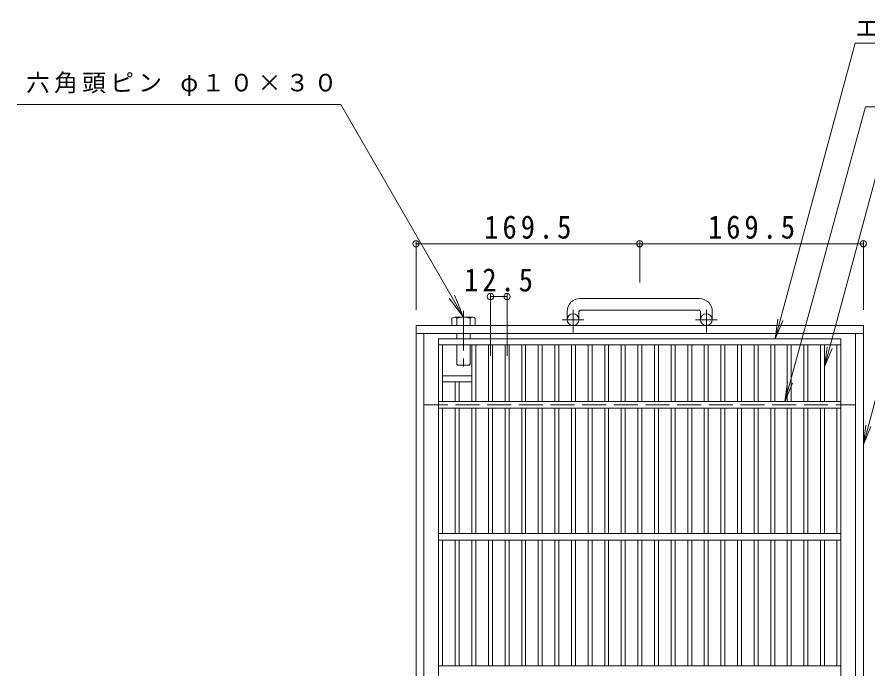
# Model space of a CAD drawing. Units: millimetres at full size, sheet at 1:6; details may follow other scales. Extents: x -1029 to 1061, y -825 to 760.
# Drawn here: x -1029 to -385, y 266 to 760 of the extents above; entities that cross this region are included whole.
import ezdxf

# ---------------------------------------------------------------- set-up
doc = ezdxf.new("R2010")
doc.units = ezdxf.units.MM
doc.header["$LTSCALE"] = 6
doc.header["$PDMODE"] = 32
doc.header["$PDSIZE"] = 4.8
doc.linetypes.add('CHAIN1', pattern=[8, 5, -1, 1, -1])
doc.linetypes.add('DASHED3', pattern=[4, 3, -1])
for name, color, linetype, lineweight in [('A-1', 2, 'Continuous', 9), ('A-2', 3, 'Continuous', 9), ('A-4', 7, 'Continuous', 9), ('A-5', 7, 'Continuous', 9), ('A-9', 4, 'Continuous', 9)]:
    doc.layers.add(name, color=color, linetype=linetype, lineweight=lineweight)
doc.styles.add('ＭＳ ゴシック', font='')
doc.styles.get('ＭＳ ゴシック').set_extended_font_data('MS Gothic')

msp = doc.modelspace()

# ---------------------------------------------------------------- linework, layer by layer
at = {"layer": 'A-1'}
for p, q in [((-512.619, 546.628), (-602.619, 546.628)), ((-612.619, 536.627), (-612.619, 530.528)), ((-603.62, 536.627), (-603.62, 530.528)), ((-602.619, 537.627), (-512.619, 537.627)), ((-511.619, 536.627), (-511.619, 530.528)), ((-502.619, 536.627), (-502.619, 530.528)), ((-727.119, 526.028), (-727.119, -193.972)), ((-727.119, 526.028), (-388.12, 526.028)), ((-388.12, -193.972), (-388.12, 526.028)), ((-727.119, 520.027), (-388.12, 520.027)), ((-721.119, 520.027), (-721.119, -187.972)), ((-394.12, -187.972), (-394.12, 520.027))]:
    msp.add_line(p, q, dxfattribs=at)
at = {"layer": 'A-1', "linetype": 'CHAIN1'}
for p, q in [((-608.12, 520.921), (-608.12, 538.018)), ((-507.119, 520.921), (-507.119, 538.018)), ((-599.957, 530.528), (-616.364, 530.528)), ((-498.957, 530.528), (-515.363, 530.528))]:
    msp.add_line(p, q, dxfattribs=at)
at = {"layer": 'A-1', "linetype": 'DASHED3'}
msp.add_line((-721.119, 466.028), (-394.12, 466.028), dxfattribs=at)
at = {"layer": 'A-1'}
for centre in [(-608.12, 530.528), (-507.12, 530.528)]:
    msp.add_circle(centre, 4.5, dxfattribs=at)
for centre, radius, start, end in [((-602.619, 536.627), 10, 90, 180), ((-512.619, 536.627), 10, 0, 90), ((-602.619, 536.627), 1, 90, 180), ((-512.619, 536.627), 1, 0, 90)]:
    msp.add_arc(centre, radius, start, end, dxfattribs=at)
at = {"layer": 'A-2'}
for p, q in [((-710.12, -183.972), (-710.12, 516.028)), ((-710.12, -183.972), (-710.12, 516.028)), ((-710.12, 516.028), (-405.12, 516.028)), ((-405.12, -183.972), (-405.12, 516.028)), ((-710.12, 511.529), (-405.12, 511.529)), ((-707.119, 511.527), (-707.119, 468.527)), ((-684.779, 468.527), (-684.779, 511.529)), ((-681.78, 468.527), (-681.78, 511.529)), ((-672.199, 468.527), (-672.199, 511.527)), ((-669.2, 468.527), (-669.2, 511.527)), ((-659.619, 468.527), (-659.619, 511.527)), ((-656.62, 468.527), (-656.62, 511.527)), ((-647.04, 468.527), (-647.04, 511.527)), ((-644.04, 468.527), (-644.04, 511.527)), ((-634.46, 468.527), (-634.46, 511.527)), ((-631.46, 468.527), (-631.46, 511.527)), ((-621.88, 468.527), (-621.88, 511.527)), ((-618.879, 468.527), (-618.879, 511.527)), ((-609.3, 468.527), (-609.3, 511.527)), ((-606.299, 468.527), (-606.299, 511.527)), ((-596.72, 468.527), (-596.72, 511.527)), ((-593.719, 468.527), (-593.719, 511.527)), ((-584.14, 468.527), (-584.14, 511.527)), ((-581.139, 468.527), (-581.139, 511.527)), ((-571.56, 468.527), (-571.56, 511.527)), ((-568.559, 468.527), (-568.559, 511.527)), ((-558.98, 468.527), (-558.98, 511.527)), ((-555.979, 468.527), (-555.979, 511.527)), ((-546.4, 468.527), (-546.4, 511.527)), ((-543.399, 468.527), (-543.399, 511.527)), ((-533.82, 468.527), (-533.82, 511.527)), ((-530.819, 468.527), (-530.819, 511.527)), ((-521.239, 468.527), (-521.239, 511.527)), ((-518.239, 468.527), (-518.239, 511.527)), ((-508.659, 468.527), (-508.659, 511.527)), ((-505.659, 468.527), (-505.659, 511.527)), ((-496.079, 468.527), (-496.079, 511.527)), ((-493.08, 468.527), (-493.08, 511.527)), ((-483.499, 468.527), (-483.499, 511.527)), ((-480.5, 468.527), (-480.5, 511.527)), ((-470.919, 468.527), (-470.919, 511.527)), ((-467.92, 468.527), (-467.92, 511.527)), ((-458.339, 468.527), (-458.339, 511.527)), ((-455.34, 468.527), (-455.34, 511.527)), ((-445.759, 468.527), (-445.759, 511.527)), ((-442.76, 468.527), (-442.76, 511.527)), ((-433.179, 468.527), (-433.179, 511.527)), ((-430.18, 468.527), (-430.18, 511.527)), ((-420.6, 468.527), (-420.6, 511.527)), ((-417.6, 468.527), (-417.6, 511.527)), ((-408.119, 468.527), (-408.119, 511.527)), ((-697.359, 468.527), (-697.359, 483.528)), ((-694.36, 468.527), (-694.36, 483.528)), ((-710.12, 468.527), (-405.12, 468.527)), ((-710.12, 463.528), (-405.12, 463.528)), ((-707.119, 463.528), (-707.119, 368.528)), ((-697.359, 368.528), (-697.359, 463.528)), ((-694.36, 368.528), (-694.36, 463.528)), ((-684.779, 368.528), (-684.779, 463.528)), ((-681.78, 368.528), (-681.78, 463.528)), ((-672.199, 368.528), (-672.199, 463.528)), ((-669.2, 368.528), (-669.2, 463.528)), ((-659.619, 368.528), (-659.619, 463.528)), ((-656.62, 368.528), (-656.62, 463.528)), ((-647.04, 368.528), (-647.04, 463.528)), ((-644.04, 368.528), (-644.04, 463.528)), ((-634.46, 368.528), (-634.46, 463.528)), ((-631.46, 368.528), (-631.46, 463.528)), ((-621.88, 368.528), (-621.88, 463.528)), ((-618.879, 368.528), (-618.879, 463.528)), ((-609.3, 368.528), (-609.3, 463.528)), ((-606.299, 368.528), (-606.299, 463.528)), ((-596.72, 368.528), (-596.72, 463.528)), ((-593.719, 368.528), (-593.719, 463.528)), ((-584.14, 368.528), (-584.14, 463.528)), ((-581.139, 368.528), (-581.139, 463.528)), ((-571.56, 368.528), (-571.56, 463.528)), ((-568.559, 368.528), (-568.559, 463.528)), ((-558.98, 368.528), (-558.98, 463.528)), ((-555.979, 368.528), (-555.979, 463.528)), ((-546.4, 368.528), (-546.4, 463.528)), ((-543.399, 368.528), (-543.399, 463.528)), ((-533.82, 368.528), (-533.82, 463.528)), ((-530.819, 368.528), (-530.819, 463.528)), ((-521.239, 368.528), (-521.239, 463.528)), ((-518.239, 368.528), (-518.239, 463.528)), ((-508.659, 368.528), (-508.659, 463.528)), ((-505.659, 368.528), (-505.659, 463.528)), ((-496.079, 368.528), (-496.079, 463.528)), ((-493.08, 368.528), (-493.08, 463.528)), ((-483.499, 368.528), (-483.499, 463.528)), ((-480.5, 368.528), (-480.5, 463.528)), ((-470.919, 368.528), (-470.919, 463.528)), ((-467.92, 368.528), (-467.92, 463.528)), ((-458.339, 368.528), (-458.339, 463.528)), ((-455.34, 368.528), (-455.34, 463.528)), ((-445.759, 368.528), (-445.759, 463.528)), ((-442.76, 368.528), (-442.76, 463.528)), ((-433.179, 368.528), (-433.179, 463.528)), ((-430.18, 368.528), (-430.18, 463.528)), ((-420.6, 368.528), (-420.6, 463.528)), ((-417.6, 368.528), (-417.6, 463.528)), ((-408.119, 368.528), (-408.119, 463.528)), ((-710.12, 368.527), (-405.12, 368.527)), ((-710.12, 363.527), (-405.12, 363.527)), ((-707.119, 363.527), (-707.119, 268.527)), ((-697.359, 268.527), (-697.359, 363.527)), ((-694.36, 268.527), (-694.36, 363.527)), ((-684.779, 268.527), (-684.779, 363.527)), ((-681.78, 268.527), (-681.78, 363.527)), ((-672.199, 268.527), (-672.199, 363.527)), ((-669.2, 268.527), (-669.2, 363.527)), ((-659.619, 268.527), (-659.619, 363.527)), ((-656.62, 268.527), (-656.62, 363.527)), ((-647.04, 268.527), (-647.04, 363.527)), ((-644.04, 268.527), (-644.04, 363.527)), ((-634.46, 268.527), (-634.46, 363.527)), ((-631.46, 268.527), (-631.46, 363.527)), ((-621.88, 268.527), (-621.88, 363.527)), ((-618.879, 268.527), (-618.879, 363.527)), ((-609.3, 268.527), (-609.3, 363.527)), ((-606.299, 268.527), (-606.299, 363.527)), ((-596.72, 268.527), (-596.72, 363.527)), ((-593.719, 268.527), (-593.719, 363.527)), ((-584.14, 268.527), (-584.14, 363.527)), ((-581.139, 268.527), (-581.139, 363.527)), ((-571.56, 268.527), (-571.56, 363.527)), ((-568.559, 268.527), (-568.559, 363.527)), ((-558.98, 268.527), (-558.98, 363.527)), ((-555.979, 268.527), (-555.979, 363.527)), ((-546.4, 268.527), (-546.4, 363.527)), ((-543.399, 268.527), (-543.399, 363.527)), ((-533.82, 268.527), (-533.82, 363.527)), ((-530.819, 268.527), (-530.819, 363.527)), ((-521.239, 268.527), (-521.239, 363.527)), ((-518.239, 268.527), (-518.239, 363.527)), ((-508.659, 268.527), (-508.659, 363.527)), ((-505.659, 268.527), (-505.659, 363.527)), ((-496.079, 268.527), (-496.079, 363.527)), ((-493.08, 268.527), (-493.08, 363.527)), ((-483.499, 268.527), (-483.499, 363.527)), ((-480.5, 268.527), (-480.5, 363.527)), ((-470.919, 268.527), (-470.919, 363.527)), ((-467.92, 268.527), (-467.92, 363.527)), ((-458.339, 268.527), (-458.339, 363.527)), ((-455.34, 268.527), (-455.34, 363.527)), ((-445.759, 268.527), (-445.759, 363.527)), ((-442.76, 268.527), (-442.76, 363.527)), ((-433.179, 268.527), (-433.179, 363.527)), ((-430.18, 268.527), (-430.18, 363.527)), ((-420.6, 268.527), (-420.6, 363.527)), ((-417.6, 268.527), (-417.6, 363.527)), ((-408.119, 268.527), (-408.119, 363.527)), ((-710.12, 268.527), (-405.12, 268.527))]:
    msp.add_line(p, q, dxfattribs=at)
at = {"layer": 'A-2', "color": 4}
for p, q in [((-707.119, 488.028), (-684.779, 488.028)), ((-707.119, 483.528), (-684.779, 483.528))]:
    msp.add_line(p, q, dxfattribs=at)
at = {"layer": 'A-4'}
for p, q in [((-727.119, 589.828), (-727.119, 538.028)), ((-727.119, 588.028), (-557.619, 588.028)), ((-557.619, 589.828), (-557.619, 558.628)), ((-557.619, 588.028), (-388.12, 588.028)), ((-388.12, 589.828), (-388.12, 538.028)), ((-670.7, 549.827), (-670.7, 503.027)), ((-658.12, 549.827), (-658.12, 503.027)), ((-670.7, 548.027), (-658.12, 548.027))]:
    msp.add_line(p, q, dxfattribs=at)
for p in [(-727.119, 588.028), (-557.619, 588.028), (-388.12, 588.028), (-670.7, 548.027), (-658.12, 548.027)]:
    msp.add_point(p, dxfattribs=at)
at = {"layer": 'A-5'}
for p, q in [((-447.735, 468.527), (-386.503, 691.761)), ((-386.503, 691.761), (-166.342, 691.761)), ((-417.6, 494.749), (-376.407, 647.162)), ((-691.119, 532.428), (-698.007, 549.057)), ((-691.119, 532.428), (-702.077, 546.708)), ((-454.903, 516.028), (-452.914, 530.895)), ((-454.903, 516.028), (-449.134, 529.874)), ((-417.6, 494.749), (-415.61, 509.617)), ((-417.6, 494.749), (-411.83, 508.595)), ((-447.735, 468.527), (-445.689, 483.387)), ((-447.735, 468.527), (-441.912, 482.351)), ((-388.12, 435.892), (-386.162, 450.763)), ((-388.12, 435.892), (-382.379, 449.75))]:
    msp.add_line(p, q, dxfattribs=at)
for points in [[(-454.903, 516.028), (-394.444, 739.815), (-122.737, 739.815)], [(-691.119, 532.428), (-784.096, 693.468), (-1029.456, 693.468)], [(-388.12, 435.892), (-352.117, 570.257), (-258.349, 570.257)]]:
    msp.add_lwpolyline(points, dxfattribs=at)
at = {"layer": 'A-9', "linetype": 'CHAIN1'}
msp.add_line((-691.119, 537.126), (-691.119, 492.494), dxfattribs=at)
at = {"layer": 'A-9'}
for p, q in [((-700.004, 531.684), (-700.004, 526.028)), ((-698.062, 532.427), (-684.177, 532.427)), ((-696.119, 526.028), (-696.119, 531.684)), ((-686.119, 526.028), (-686.119, 531.684)), ((-682.234, 531.684), (-682.234, 526.028)), ((-696.119, 516.028), (-696.119, 520.027)), ((-686.119, 516.028), (-686.119, 520.027)), ((-696.119, 496.84), (-696.119, 511.529)), ((-686.119, 496.84), (-686.119, 511.529)), ((-695.307, 496.028), (-696.119, 496.84)), ((-686.931, 496.028), (-686.119, 496.84)), ((-686.931, 496.028), (-695.307, 496.028))]:
    msp.add_line(p, q, dxfattribs=at)
for centre, radius, start, end in [((-698.062, 529.518), 2.91, 48.12389, 131.8763), ((-691.119, 515.237), 17.19, 73.09029, 106.90971), ((-684.177, 529.518), 2.91, 48.1237, 131.87611)]:
    msp.add_arc(centre, radius, start, end, dxfattribs=at)

# ---------------------------------------------------------------- texts
at = {"layer": 'A-4', "color": 2, "char_height": 17.6, "attachment_point": 7, "style": 'ＭＳ ゴシック'}
for s, insert in [('\\T1.28;\\W0.9;169.5', (-675.369, 591.628)), ('\\T1.28;\\W0.9;169.5', (-505.87, 591.628)), ('\\T1.28;\\W0.9;12.5', (-690.66, 551.627))]:
    msp.add_mtext(s, dxfattribs=dict(at, insert=insert))
at = {"layer": 'A-5', "char_height": 13.2, "attachment_point": 7, "style": 'ＭＳ ゴシック'}
for s, insert in [('\\T1.21;エンドプレート\\~ＦＢ4.5×32', (-394.237, 743.973)), ('\\T1.18;六角頭ピン\\~φ１０×３０', (-1022.596, 699.825))]:
    msp.add_mtext(s, dxfattribs=dict(at, insert=insert))

doc.saveas('drawing.dxf')
